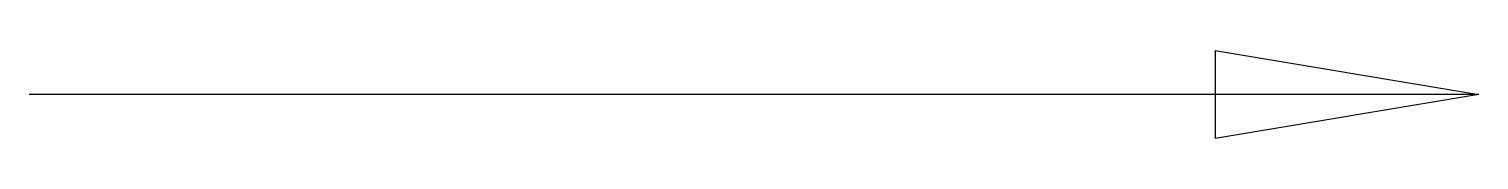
# Model space of a CAD drawing. Header units: metres. Extents: x 3283.96 to 3284.51, y 986.812 to 986.846.
import ezdxf

# ---------------------------------------------------------------- set-up
doc = ezdxf.new("R2010")
doc.units = ezdxf.units.M
doc.header["$MEASUREMENT"] = 0
doc.layers.get('0').update_dxf_attribs({"color": 73, "linetype": 'CONTINUOUS'})
doc.styles.get("Standard").update_dxf_attribs({"font": 'Simplex.shx', "height": 0.1})
doc.dimstyles.new('50$7', dxfattribs={"dimscale": 0, "dimtxt": 0.1, "dimasz": 0.1, "dimexe": 0.1, "dimexo": 0.1, "dimgap": 0.05, "dimtad": 1, "dimrnd": 0.0001, "dimzin": 0, "dimdsep": 46, "dimtxsty": 'Standard', "dimblk1": 'CLOSEDBLANK', "dimblk2": 'CLOSEDBLANK', "dimsah": 1, "dimcen": 0, "dimse1": 1, "dimse2": 1, "dimclrd": 2, "dimclre": 256, "dimclrt": 3, "dimaunit": 1, "dimadec": 0, "dimazin": 0, "dimtfac": 0.1, "dimtdec": 1, "dimtofl": 0, "dimtmove": 0, "dimatfit": 1, "dimldrblk": 'CLOSEDBLANK', "dimfxl": 1, "dimtolj": 1, "dimtzin": 0, "dimarcsym": 0})

# ---------------------------------------------------------------- blocks, each defined once
blk = doc.blocks.new('_CLOSEDBLANK')
at = {"color": 0, "linetype": 'ByBlock'}
for p, q in [((-1, 0.1667), (0, 0)), ((-1, 0.1667), (-1, -0.1667)), ((0, 0), (-1, -0.1667))]:
    blk.add_line(p, q, dxfattribs=at)

msp = doc.modelspace()

# ---------------------------------------------------------------- leaders
at = {"color": 3}
msp.add_leader([(3284.50979, 986.82889), (3283.96032, 986.82889)], dimstyle='50$7', override={"dimscale": 1}, dxfattribs=at)

doc.saveas('drawing.dxf')
